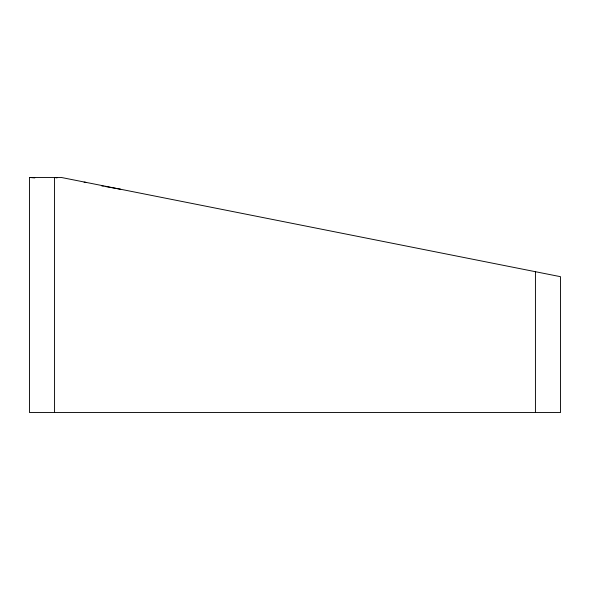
<?xml version="1.0" encoding="UTF-8"?>
<svg xmlns="http://www.w3.org/2000/svg" width="590" height="590" viewBox="0 0 590 590"><rect width="100%" height="100%" fill="white"/><g stroke="black" fill="none" stroke-linecap="round" stroke-linejoin="round"><path stroke-width="0.89" d="M29.5 177.457L61.264 177.457L560.5 276.688L560.5 412.543L29.5 412.543L29.5 177.457L34.78 177.915M84.09 182.192L85.845 182.347M57.023 177.9L54.538 177.457L54.568 412.543M101.694 185.88L103.346 186.175M104.998 186.47L120.721 189.272M535.432 271.71L535.432 412.543"/></g></svg>
